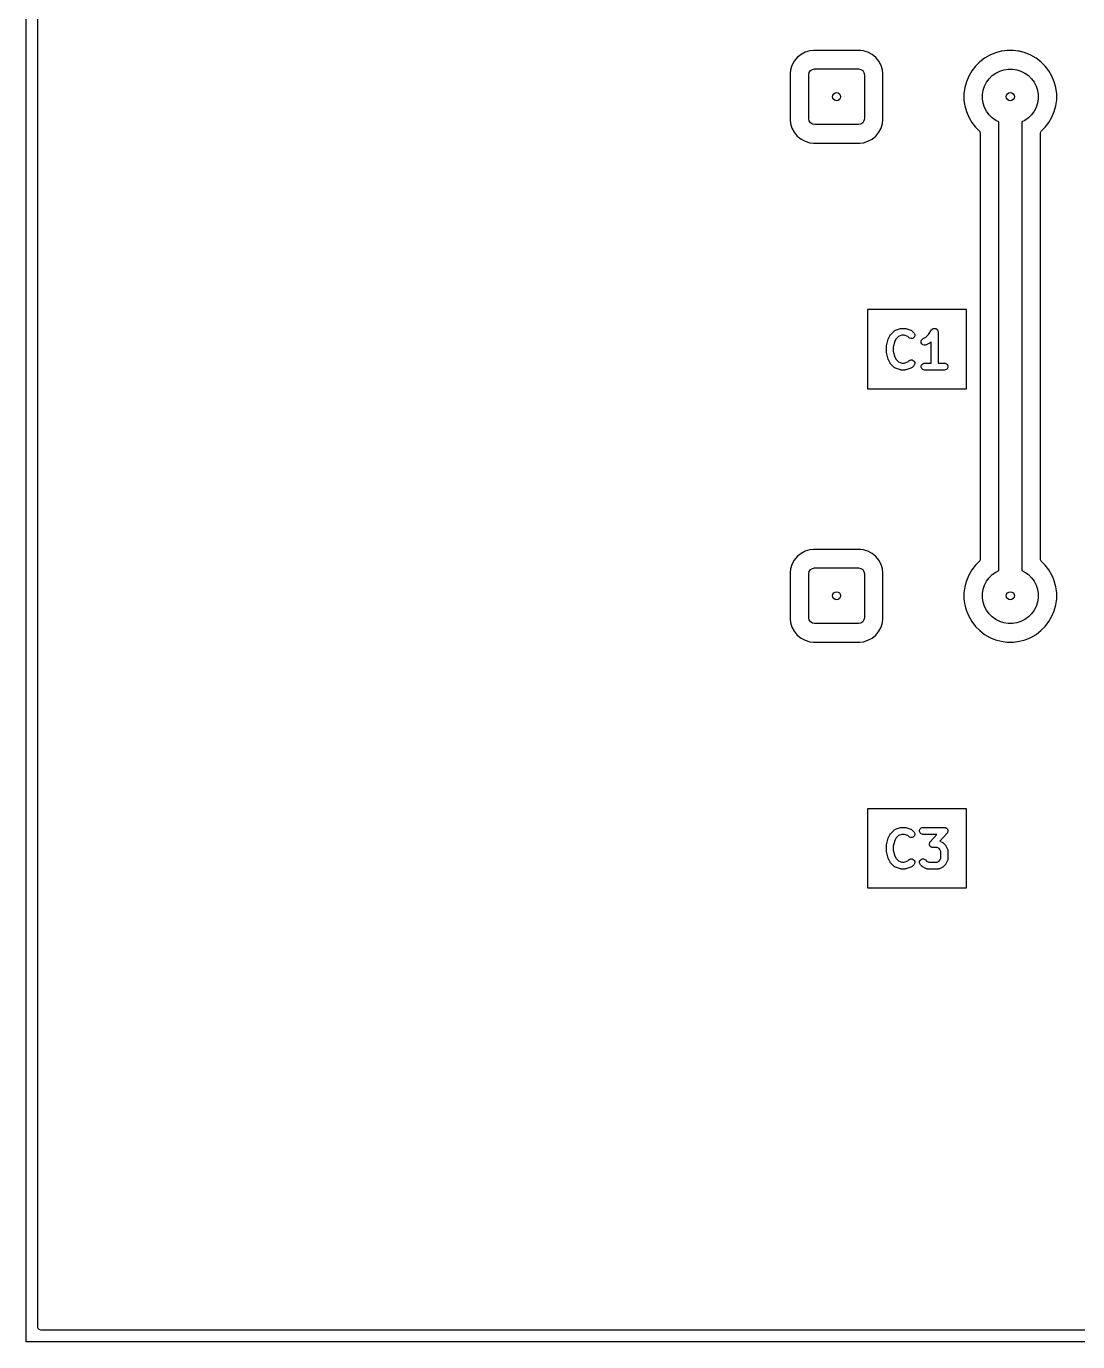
# Model space of a CAD drawing. Extents: x 20 to 124, y -124 to -20.
# Drawn here: x 20 to 65.4, y -124 to -67.2 of the extents above; entities that cross this region are included whole.
import ezdxf

# ---------------------------------------------------------------- set-up
doc = ezdxf.new("R2010")
doc.units = 0
doc.layers.add('BLACK', color=7, linetype='CONTINUOUS')
doc.layers.add('WHITE', color=7, linetype='CONTINUOUS')

msp = doc.modelspace()

# ---------------------------------------------------------------- linework, layer by layer
at = {"layer": 'BLACK', "linetype": 'CONTINUOUS'}
for p, q in [((20.5005, -69.235896), (20.5005, -61.298053)), ((53.151713, -68.701051), (53.05417, -68.883541)), ((53.151715, -68.701049), (53.151713, -68.701051)), ((53.282989, -68.541089), (53.151715, -68.701049)), ((53.442949, -68.409815), (53.282989, -68.541089)), ((53.442951, -68.409813), (53.442949, -68.409815)), ((53.625441, -68.31227), (53.442951, -68.409813)), ((53.823468, -68.252199), (53.625441, -68.31227)), ((53.977797, -68.237), (53.823468, -68.252199)), ((55.981003, -68.237), (53.977797, -68.237)), ((55.981007, -68.237), (55.981003, -68.237)), ((56.02462, -68.241295), (55.981007, -68.237)), ((56.135333, -68.252199), (56.02462, -68.241295)), ((56.135333, -68.2522), (56.135331, -68.252199)), ((56.135331, -68.252199), (56.135333, -68.252199)), ((56.234343, -68.282234), (56.135333, -68.2522)), ((56.333358, -68.31227), (56.234343, -68.282234)), ((56.515848, -68.409813), (56.333358, -68.31227)), ((56.51585, -68.409815), (56.515848, -68.409813)), ((56.67581, -68.541089), (56.51585, -68.409815)), ((56.807084, -68.701049), (56.67581, -68.541089)), ((56.807086, -68.701051), (56.807084, -68.701049)), ((56.904629, -68.883541), (56.807086, -68.701051)), ((61.157548, -68.730218), (60.972118, -68.915648)), ((61.365596, -68.570575), (61.157548, -68.730218)), ((61.592699, -68.439458), (61.365596, -68.570575)), ((61.592709, -68.439453), (61.592699, -68.439458)), ((61.834971, -68.339105), (61.592709, -68.439453)), ((61.834981, -68.339102), (61.834971, -68.339105)), ((61.935124, -68.312269), (61.834981, -68.339102)), ((62.088284, -68.27123), (61.935124, -68.312269)), ((62.117172, -68.267426), (62.088284, -68.27123)), ((62.348272, -68.237), (62.117172, -68.267426)), ((62.34828, -68.237), (62.348272, -68.237)), ((62.61052, -68.237), (62.34828, -68.237)), ((62.610527, -68.237), (62.61052, -68.237)), ((62.812739, -68.263623), (62.610527, -68.237)), ((62.870516, -68.27123), (62.812739, -68.263623)), ((63.123819, -68.339102), (62.870516, -68.27123)), ((63.123821, -68.339103), (63.123819, -68.339102)), ((63.123828, -68.339105), (63.123821, -68.339103)), ((63.36609, -68.439453), (63.123828, -68.339105)), ((63.3661, -68.439458), (63.36609, -68.439453)), ((63.593203, -68.570575), (63.3661, -68.439458)), ((63.801251, -68.730218), (63.593203, -68.570575)), ((63.80126, -68.730226), (63.801251, -68.730218)), ((63.986674, -68.91564), (63.80126, -68.730226)), ((20.5005, -82.848053), (20.5005, -69.235896)), ((52.994099, -69.081568), (52.9789, -69.235896)), ((52.9789, -69.235896), (52.9789, -71.239102)), ((53.05417, -68.883541), (52.994099, -69.081568)), ((53.7794, -69.287501), (53.79843, -69.19183)), ((53.779401, -71.187498), (53.7794, -69.287501)), ((53.79843, -69.19183), (53.852624, -69.110724)), ((53.852624, -69.110724), (53.93373, -69.05653)), ((53.93373, -69.05653), (54.029402, -69.037501)), ((54.029402, -69.037501), (55.929399, -69.0375)), ((55.929399, -69.0375), (56.02507, -69.05653)), ((56.02507, -69.05653), (56.106176, -69.110724)), ((56.106176, -69.110724), (56.16037, -69.19183)), ((56.16037, -69.19183), (56.179399, -69.287502)), ((56.179399, -69.287502), (56.1794, -71.187499)), ((56.904629, -68.883543), (56.904629, -68.883541)), ((56.904631, -68.883546), (56.904629, -68.883543)), ((56.9647, -69.081567), (56.904631, -68.883546)), ((56.979899, -69.235894), (56.9647, -69.081567)), ((56.979899, -70.106372), (56.979899, -69.235894)), ((60.812475, -69.123696), (60.681358, -69.350799)), ((60.972118, -68.915648), (60.812475, -69.123696)), ((61.700062, -69.325013), (61.852402, -69.214332)), ((61.852402, -69.214332), (62.02018, -69.128845)), ((62.02018, -69.128845), (62.199266, -69.070656)), ((62.199266, -69.070656), (62.385249, -69.041199)), ((62.385249, -69.041199), (62.573551, -69.041199)), ((62.573551, -69.041199), (62.759534, -69.070656)), ((62.759534, -69.070656), (62.93862, -69.128845)), ((62.93862, -69.128845), (63.106398, -69.214332)), ((63.106398, -69.214332), (63.258738, -69.325013)), ((63.986681, -68.915648), (63.986674, -68.91564)), ((64.146324, -69.123696), (63.986681, -68.915648)), ((64.277441, -69.350799), (64.146324, -69.123696)), ((60.51313, -69.846385), (60.4789, -70.106372)), ((60.581002, -69.593081), (60.51313, -69.846385)), ((60.581005, -69.593071), (60.581002, -69.593081)), ((60.681353, -69.350809), (60.581005, -69.593071)), ((60.681358, -69.350799), (60.681353, -69.350809)), ((61.312556, -69.957366), (61.370745, -69.77828)), ((61.370745, -69.77828), (61.456232, -69.610502)), ((61.456232, -69.610502), (61.566913, -69.458162)), ((61.566913, -69.458162), (61.700062, -69.325013)), ((63.258738, -69.325013), (63.391887, -69.458162)), ((63.391887, -69.458162), (63.502568, -69.610502)), ((63.502568, -69.610502), (63.588055, -69.77828)), ((63.588055, -69.77828), (63.646244, -69.957366)), ((64.277446, -69.350809), (64.277441, -69.350799)), ((64.377794, -69.593071), (64.277446, -69.350809)), ((64.377798, -69.593081), (64.377794, -69.593071)), ((64.44567, -69.846384), (64.377798, -69.593081)), ((64.4799, -70.10638), (64.44567, -69.846384)), ((56.9799, -71.239107), (56.979899, -70.106372)), ((60.4789, -70.106372), (60.4789, -70.368627)), ((60.4789, -70.368627), (60.505523, -70.570839)), ((61.283099, -70.143349), (61.312556, -69.957366)), ((61.283099, -70.331651), (61.283099, -70.143349)), ((61.312556, -70.517634), (61.283099, -70.331651)), ((63.646244, -69.957366), (63.675701, -70.143349)), ((63.675701, -70.331651), (63.646244, -70.517634)), ((63.675701, -70.143349), (63.675701, -70.331651)), ((64.44567, -70.628616), (64.4799, -70.36862)), ((64.4799, -70.36862), (64.4799, -70.10638)), ((60.505523, -70.570839), (60.51313, -70.628616)), ((60.51313, -70.628616), (60.581002, -70.881918)), ((60.581002, -70.881918), (60.581005, -70.881928)), ((60.581005, -70.881928), (60.681353, -71.12419)), ((61.370745, -70.69672), (61.312556, -70.517634)), ((61.456232, -70.864498), (61.370745, -70.69672)), ((61.566913, -71.016838), (61.456232, -70.864498)), ((63.502568, -70.864498), (63.391887, -71.016838)), ((63.588055, -70.69672), (63.502568, -70.864498)), ((63.646244, -70.517634), (63.588055, -70.69672)), ((64.277443, -71.124197), (64.377798, -70.881919)), ((64.377798, -70.881919), (64.44567, -70.628616)), ((52.9789, -71.239102), (52.994099, -71.393431)), ((52.994099, -71.393431), (53.05417, -71.591458)), ((53.79843, -71.28317), (53.779401, -71.187498)), ((53.852624, -71.364276), (53.79843, -71.28317)), ((53.93373, -71.41847), (53.852624, -71.364276)), ((54.029401, -71.4375), (53.93373, -71.41847)), ((55.929398, -71.437499), (54.029401, -71.4375)), ((56.02507, -71.41847), (55.929398, -71.437499)), ((56.106176, -71.364276), (56.02507, -71.41847)), ((56.16037, -71.28317), (56.106176, -71.364276)), ((56.1794, -71.187499), (56.16037, -71.28317)), ((56.904631, -71.591454), (56.9647, -71.393433)), ((56.9647, -71.393433), (56.9799, -71.239107)), ((60.681353, -71.12419), (60.681358, -71.1242)), ((60.681358, -71.1242), (60.812475, -71.351303)), ((60.812475, -71.351303), (60.972118, -71.559351)), ((60.972118, -71.559351), (60.972126, -71.55936)), ((60.972126, -71.55936), (61.142581, -71.729815)), ((61.700062, -71.149987), (61.566913, -71.016838)), ((61.852402, -71.260668), (61.700062, -71.149987)), ((61.9794, -71.325376), (61.852402, -71.260668)), ((61.9794, -90.699623), (61.9794, -71.325376)), ((63.106398, -71.260668), (62.9794, -71.325376)), ((62.9794, -71.325376), (62.9794, -90.699623)), ((63.258738, -71.149987), (63.106398, -71.260668)), ((63.391887, -71.016838), (63.258738, -71.149987)), ((63.816219, -71.729815), (63.986674, -71.55936)), ((63.986674, -71.55936), (63.986677, -71.559355)), ((63.986677, -71.559355), (63.986682, -71.559351)), ((63.986682, -71.559351), (64.146324, -71.351303)), ((64.146324, -71.351303), (64.277443, -71.124197)), ((53.05417, -71.591458), (53.151713, -71.773948)), ((53.151713, -71.773948), (53.151715, -71.77395)), ((53.151715, -71.77395), (53.282989, -71.93391)), ((53.282989, -71.93391), (53.442949, -72.065184)), ((53.442949, -72.065184), (53.442951, -72.065186)), ((53.442951, -72.065186), (53.625441, -72.162729)), ((56.333354, -72.162731), (56.51585, -72.065185)), ((56.51585, -72.065185), (56.67581, -71.93391)), ((56.67581, -71.93391), (56.807085, -71.77395)), ((56.807085, -71.77395), (56.904631, -71.591454)), ((61.142581, -71.729815), (61.176066, -71.791138)), ((61.176066, -71.791138), (61.1789, -71.817496)), ((61.1789, -71.817496), (61.1789, -90.207504)), ((63.7799, -71.817496), (63.799585, -71.750457)), ((63.7799, -82.848053), (63.7799, -71.817496)), ((63.799585, -71.750457), (63.816219, -71.729815)), ((53.625441, -72.162729), (53.625443, -72.162729)), ((53.625443, -72.162729), (53.625446, -72.162731)), ((53.625446, -72.162731), (53.823467, -72.2228)), ((53.823467, -72.2228), (53.823466, -72.2228)), ((53.823466, -72.2228), (53.83437, -72.223873)), ((53.83437, -72.223873), (53.977793, -72.238)), ((53.977793, -72.238), (55.981006, -72.237999)), ((55.981006, -72.237999), (56.135333, -72.2228)), ((56.135333, -72.2228), (56.333354, -72.162731)), ((60.591252, -79.432484), (56.320405, -79.432484)), ((56.320405, -79.432484), (56.320405, -82.848053)), ((60.591252, -82.848053), (60.591252, -79.432484)), ((57.215873, -80.680889), (57.287302, -80.538032)), ((57.287302, -80.538032), (57.295229, -80.525438)), ((57.295229, -80.525438), (57.296745, -80.521779)), ((57.296745, -80.521779), (57.300126, -80.517659)), ((57.300126, -80.517659), (57.302967, -80.513146)), ((57.302967, -80.513146), (57.30596, -80.510549)), ((57.30596, -80.510549), (57.3154, -80.499048)), ((57.3154, -80.499048), (57.458257, -80.356191)), ((57.458257, -80.356191), (57.480987, -80.337536)), ((57.480987, -80.337536), (57.485968, -80.335472)), ((57.485968, -80.335472), (57.490038, -80.331943)), ((57.490038, -80.331943), (57.516889, -80.319955)), ((57.516889, -80.319955), (57.731174, -80.248526)), ((57.64535, -80.593361), (57.544744, -80.693967)), ((57.802952, -80.540828), (57.64535, -80.593361)), ((57.731174, -80.248526), (57.745683, -80.245226)), ((57.745683, -80.245226), (57.749345, -80.24371)), ((57.749345, -80.24371), (57.754653, -80.243187)), ((57.754653, -80.243187), (57.759848, -80.242006)), ((57.759848, -80.242006), (57.763797, -80.242286)), ((57.763797, -80.242286), (57.778609, -80.240828)), ((57.778609, -80.240828), (57.921466, -80.240828)), ((57.897126, -80.540828), (57.802952, -80.540828)), ((58.054724, -80.593361), (57.897126, -80.540828)), ((57.921466, -80.240828), (57.936277, -80.242286)), ((57.936277, -80.242286), (57.940227, -80.242006)), ((57.940227, -80.242006), (57.945421, -80.243187)), ((57.945421, -80.243187), (57.95073, -80.24371)), ((57.95073, -80.24371), (57.954392, -80.245227)), ((57.954392, -80.245227), (57.9689, -80.248526)), ((57.9689, -80.248526), (58.183186, -80.319954)), ((58.101114, -80.639751), (58.054724, -80.593361)), ((58.123844, -80.658406), (58.101114, -80.639751)), ((58.177917, -80.680802), (58.123844, -80.658406)), ((58.183186, -80.319954), (58.210037, -80.331943)), ((58.210037, -80.331943), (58.214107, -80.335473)), ((58.214107, -80.335473), (58.219087, -80.337536)), ((58.219087, -80.337536), (58.241818, -80.356191)), ((58.290515, -80.658406), (58.236443, -80.680802)), ((58.241818, -80.356191), (58.313246, -80.427619)), ((58.331901, -80.61702), (58.290515, -80.658406)), ((58.313246, -80.427619), (58.331901, -80.450349)), ((58.331901, -80.450349), (58.354297, -80.504422)), ((58.354297, -80.562948), (58.331901, -80.61702)), ((58.354297, -80.504422), (58.354297, -80.562948)), ((58.711527, -80.685236), (58.832612, -80.624692)), ((58.832612, -80.624692), (58.947753, -80.509551)), ((58.947753, -80.509551), (59.082373, -80.307623)), ((59.082373, -80.307623), (59.082439, -80.307542)), ((59.082439, -80.307542), (59.08246, -80.307492)), ((59.08246, -80.307492), (59.082571, -80.30738)), ((59.082571, -80.30738), (59.101003, -80.284872)), ((59.101003, -80.284872), (59.113345, -80.276606)), ((59.113345, -80.276606), (59.123844, -80.266108)), ((59.123844, -80.266108), (59.13742, -80.260484)), ((59.13742, -80.260484), (59.149633, -80.252306)), ((59.149633, -80.252306), (59.164194, -80.249393)), ((59.164194, -80.249393), (59.177916, -80.24371)), ((59.177916, -80.24371), (59.192613, -80.24371)), ((59.192613, -80.24371), (59.207023, -80.240828)), ((59.207023, -80.240828), (59.221593, -80.24371)), ((59.221593, -80.24371), (59.236444, -80.24371)), ((59.236444, -80.24371), (59.250018, -80.249332)), ((59.250018, -80.249332), (59.264437, -80.252185)), ((59.264437, -80.252185), (59.276797, -80.260425)), ((59.276797, -80.260425), (59.290516, -80.266108)), ((59.290516, -80.266108), (59.300905, -80.276497)), ((59.300905, -80.276497), (59.313136, -80.284651)), ((59.313136, -80.284651), (59.321401, -80.296993)), ((59.321401, -80.296993), (59.3319, -80.307492)), ((59.3319, -80.307492), (59.337523, -80.321068)), ((59.337523, -80.321068), (59.345702, -80.333281)), ((59.345702, -80.333281), (59.348614, -80.347843)), ((59.348614, -80.347843), (59.354298, -80.361564)), ((59.354298, -80.361564), (59.357149, -80.390516)), ((59.357149, -80.390516), (59.35718, -80.39067)), ((59.35718, -80.39067), (59.357169, -80.390722)), ((59.357169, -80.390722), (59.35718, -80.390828)), ((59.35718, -80.390828), (59.35718, -81.740828)), ((57.128609, -81.033685), (57.129111, -81.028581)), ((57.128609, -81.247971), (57.128609, -81.033685)), ((57.128786, -81.026394), (57.130405, -81.015443)), ((57.129111, -81.028581), (57.128786, -81.026394)), ((57.130405, -81.015443), (57.131491, -81.004421)), ((57.131491, -81.004421), (57.132338, -81.002376)), ((57.132338, -81.002376), (57.133088, -80.997305)), ((57.133088, -80.997305), (57.204516, -80.711591)), ((57.204516, -80.711591), (57.205287, -80.709432)), ((57.205287, -80.709432), (57.205364, -80.708352)), ((57.205364, -80.708352), (57.210022, -80.696177)), ((57.210022, -80.696177), (57.214409, -80.6839)), ((57.214409, -80.6839), (57.215053, -80.683029)), ((57.215053, -80.683029), (57.215873, -80.680889)), ((57.491563, -80.800327), (57.428609, -81.052148)), ((57.428609, -81.052148), (57.428609, -81.229507)), ((57.544744, -80.693967), (57.491563, -80.800327)), ((58.236443, -80.680802), (58.177917, -80.680802)), ((58.629787, -80.800639), (58.648294, -80.745116)), ((58.633936, -80.859019), (58.629787, -80.800639)), ((58.66011, -80.911368), (58.633936, -80.859019)), ((58.648294, -80.745116), (58.686641, -80.700901)), ((58.704325, -80.949715), (58.66011, -80.911368)), ((58.686641, -80.700901), (58.711527, -80.685236)), ((58.759848, -80.968222), (58.704325, -80.949715)), ((58.818228, -80.964073), (58.759848, -80.968222)), ((58.845691, -80.953564), (58.818228, -80.964073)), ((58.988548, -80.882135), (58.845691, -80.953564)), ((59.001141, -80.874207), (58.988548, -80.882135)), ((59.004801, -80.872692), (59.001141, -80.874207)), ((59.00892, -80.86931), (59.004801, -80.872692)), ((59.013434, -80.86647), (59.00892, -80.86931)), ((59.01603, -80.863476), (59.013434, -80.86647)), ((59.027532, -80.854037), (59.01603, -80.863476)), ((59.05718, -80.824389), (59.027532, -80.854037)), ((59.05718, -81.740828), (59.05718, -80.824389)), ((57.129111, -81.253074), (57.128609, -81.247971)), ((57.128786, -81.255262), (57.129111, -81.253074)), ((57.130405, -81.266212), (57.128786, -81.255262)), ((57.131491, -81.277235), (57.130405, -81.266212)), ((57.132338, -81.279279), (57.131491, -81.277235)), ((57.133088, -81.284351), (57.132338, -81.279279)), ((57.204516, -81.570065), (57.133088, -81.284351)), ((57.205287, -81.572223), (57.204516, -81.570065)), ((57.205364, -81.573304), (57.205287, -81.572223)), ((57.210022, -81.585478), (57.205364, -81.573304)), ((57.214409, -81.597756), (57.210022, -81.585478)), ((57.215053, -81.598626), (57.214409, -81.597756)), ((57.215873, -81.600767), (57.215053, -81.598626)), ((57.287302, -81.743624), (57.215873, -81.600767)), ((57.295229, -81.756217), (57.287302, -81.743624)), ((57.296745, -81.759877), (57.295229, -81.756217)), ((57.300126, -81.763996), (57.296745, -81.759877)), ((57.302967, -81.76851), (57.300126, -81.763996)), ((57.30596, -81.771106), (57.302967, -81.76851)), ((57.3154, -81.782608), (57.30596, -81.771106)), ((57.458257, -81.925466), (57.3154, -81.782608)), ((57.428609, -81.229507), (57.491563, -81.481328)), ((57.491563, -81.481328), (57.544744, -81.587688)), ((57.544744, -81.587688), (57.645349, -81.688294)), ((57.645349, -81.688294), (57.802952, -81.740828)), ((57.802952, -81.740828), (57.897123, -81.740828)), ((57.897123, -81.740828), (58.054725, -81.688294)), ((58.054725, -81.688294), (58.101113, -81.641906)), ((58.101113, -81.641906), (58.123844, -81.623251)), ((58.123844, -81.623251), (58.177916, -81.600854)), ((58.177916, -81.600854), (58.236442, -81.600853)), ((58.236442, -81.600853), (58.290514, -81.62325)), ((58.290514, -81.62325), (58.3319, -81.664635)), ((58.3319, -81.664635), (58.354297, -81.718707)), ((58.354298, -81.777233), (58.331901, -81.831306)), ((58.354297, -81.718707), (58.354298, -81.777233)), ((58.653889, -81.807492), (58.695273, -81.766108)), ((58.695273, -81.766108), (58.749345, -81.74371)), ((58.749345, -81.74371), (58.778609, -81.740828)), ((58.778609, -81.740828), (59.05718, -81.740828)), ((59.35718, -81.740828), (59.635752, -81.740828)), ((59.635752, -81.740828), (59.665016, -81.74371)), ((59.665016, -81.74371), (59.719088, -81.766108)), ((59.719088, -81.766108), (59.760472, -81.807492)), ((57.480987, -81.944121), (57.458257, -81.925466)), ((57.485966, -81.946183), (57.480987, -81.944121)), ((57.490038, -81.949715), (57.485966, -81.946183)), ((57.516889, -81.961703), (57.490038, -81.949715)), ((57.731175, -82.033131), (57.516889, -81.961703)), ((57.745687, -82.03643), (57.731175, -82.033131)), ((57.749345, -82.037946), (57.745687, -82.03643)), ((57.754647, -82.038468), (57.749345, -82.037946)), ((57.759849, -82.039651), (57.754647, -82.038468)), ((57.763803, -82.039369), (57.759849, -82.039651)), ((57.778609, -82.040828), (57.763803, -82.039369)), ((57.921466, -82.040828), (57.778609, -82.040828)), ((57.936271, -82.039369), (57.921466, -82.040828)), ((57.940226, -82.039651), (57.936271, -82.039369)), ((57.945427, -82.038468), (57.940226, -82.039651)), ((57.95073, -82.037946), (57.945427, -82.038468)), ((57.954387, -82.03643), (57.95073, -82.037946)), ((57.9689, -82.033131), (57.954387, -82.03643)), ((58.183186, -81.961703), (57.9689, -82.033131)), ((58.210037, -81.949715), (58.183186, -81.961703)), ((58.21411, -81.946181), (58.210037, -81.949715)), ((58.219088, -81.94412), (58.21411, -81.946181)), ((58.241819, -81.925465), (58.219088, -81.94412)), ((58.313247, -81.854036), (58.241819, -81.925465)), ((58.331901, -81.831306), (58.313247, -81.854036)), ((58.631491, -81.861564), (58.653889, -81.807492)), ((58.631491, -81.920092), (58.631491, -81.861564)), ((58.653889, -81.974164), (58.631491, -81.920092)), ((58.695273, -82.015548), (58.653889, -81.974164)), ((58.749345, -82.037946), (58.695273, -82.015548)), ((58.778609, -82.040828), (58.749345, -82.037946)), ((59.635752, -82.040828), (58.778609, -82.040828)), ((59.665016, -82.037946), (59.635752, -82.040828)), ((59.719088, -82.015548), (59.665016, -82.037946)), ((59.760472, -81.974164), (59.719088, -82.015548)), ((59.760472, -81.807492), (59.78287, -81.861564)), ((59.78287, -81.920092), (59.760472, -81.974164)), ((59.78287, -81.861564), (59.78287, -81.920092)), ((20.5005, -90.785896), (20.5005, -82.848053)), ((56.320405, -82.848053), (60.591252, -82.848053)), ((63.7799, -90.207504), (63.7799, -82.848053)), ((53.151713, -90.251051), (53.05417, -90.433541)), ((53.151715, -90.251049), (53.151713, -90.251051)), ((53.282989, -90.091089), (53.151715, -90.251049)), ((53.442949, -89.959815), (53.282989, -90.091089)), ((53.442951, -89.959813), (53.442949, -89.959815)), ((53.625441, -89.86227), (53.442951, -89.959813)), ((53.823468, -89.802199), (53.625441, -89.86227)), ((53.977797, -89.787), (53.823468, -89.802199)), ((55.981003, -89.787), (53.977797, -89.787)), ((55.981007, -89.787), (55.981003, -89.787)), ((56.02462, -89.791295), (55.981007, -89.787)), ((56.135333, -89.802199), (56.02462, -89.791295)), ((56.135333, -89.8022), (56.135331, -89.802199)), ((56.135331, -89.802199), (56.135333, -89.802199)), ((56.234343, -89.832234), (56.135333, -89.8022)), ((56.333358, -89.86227), (56.234343, -89.832234)), ((56.515848, -89.959813), (56.333358, -89.86227)), ((56.51585, -89.959815), (56.515848, -89.959813)), ((56.67581, -90.091089), (56.51585, -89.959815)), ((56.807084, -90.251049), (56.67581, -90.091089)), ((56.807086, -90.251051), (56.807084, -90.251049)), ((56.904629, -90.433541), (56.807086, -90.251051)), ((61.142581, -90.295185), (60.972118, -90.465648)), ((61.159215, -90.274543), (61.142581, -90.295185)), ((61.1789, -90.207504), (61.159215, -90.274543)), ((63.782734, -90.233862), (63.7799, -90.207504)), ((63.816219, -90.295185), (63.782734, -90.233862)), ((63.986674, -90.46564), (63.816219, -90.295185)), ((20.5005, -104.398053), (20.5005, -90.785896)), ((52.994099, -90.631568), (52.9789, -90.785896)), ((52.9789, -90.785896), (52.9789, -92.789102)), ((53.05417, -90.433541), (52.994099, -90.631568)), ((53.7794, -90.837501), (53.79843, -90.74183)), ((53.779401, -92.737498), (53.7794, -90.837501)), ((53.79843, -90.74183), (53.852624, -90.660724)), ((53.852624, -90.660724), (53.93373, -90.60653)), ((53.93373, -90.60653), (54.029402, -90.587501)), ((54.029402, -90.587501), (55.929399, -90.5875)), ((55.929399, -90.5875), (56.02507, -90.60653)), ((56.02507, -90.60653), (56.106176, -90.660724)), ((56.106176, -90.660724), (56.16037, -90.74183)), ((56.16037, -90.74183), (56.179399, -90.837502)), ((56.179399, -90.837502), (56.1794, -92.737499)), ((56.904629, -90.433543), (56.904629, -90.433541)), ((56.904631, -90.433546), (56.904629, -90.433543)), ((56.9647, -90.631567), (56.904631, -90.433546)), ((56.979899, -90.785894), (56.9647, -90.631567)), ((56.9799, -92.789107), (56.979899, -90.785894)), ((60.812475, -90.673696), (60.681358, -90.900799)), ((60.972118, -90.465648), (60.812475, -90.673696)), ((61.566913, -91.008162), (61.700062, -90.875013)), ((61.700062, -90.875013), (61.852402, -90.764332)), ((61.852402, -90.764332), (61.9794, -90.699623)), ((62.9794, -90.699623), (63.106398, -90.764332)), ((63.106398, -90.764332), (63.258738, -90.875013)), ((63.258738, -90.875013), (63.391887, -91.008162)), ((63.986681, -90.465648), (63.986674, -90.46564)), ((64.146324, -90.673696), (63.986681, -90.465648)), ((64.277441, -90.900799), (64.146324, -90.673696)), ((60.51313, -91.396385), (60.4789, -91.656372)), ((60.581002, -91.143081), (60.51313, -91.396385)), ((60.581005, -91.143071), (60.581002, -91.143081)), ((60.681353, -90.900809), (60.581005, -91.143071)), ((60.681358, -90.900799), (60.681353, -90.900809)), ((61.312556, -91.507366), (61.370745, -91.32828)), ((61.370745, -91.32828), (61.456232, -91.160502)), ((61.456232, -91.160502), (61.566913, -91.008162)), ((63.391887, -91.008162), (63.502568, -91.160502)), ((63.502568, -91.160502), (63.588055, -91.32828)), ((63.588055, -91.32828), (63.646244, -91.507366)), ((64.277446, -90.900809), (64.277441, -90.900799)), ((64.297264, -90.948655), (64.277446, -90.900809)), ((64.377798, -91.143081), (64.297264, -90.948655)), ((64.44567, -91.396384), (64.377798, -91.143081)), ((64.4799, -91.65638), (64.44567, -91.396384)), ((60.4789, -91.656372), (60.4789, -91.918627)), ((60.4789, -91.918627), (60.505523, -92.120839)), ((61.283099, -91.693349), (61.312556, -91.507366)), ((61.283099, -91.881651), (61.283099, -91.693349)), ((61.312556, -92.067634), (61.283099, -91.881651)), ((63.646244, -91.507366), (63.675701, -91.693349)), ((63.675701, -91.881651), (63.646244, -92.067634)), ((63.675701, -91.693349), (63.675701, -91.881651)), ((64.44567, -92.178616), (64.4799, -91.91862)), ((64.4799, -91.661538), (64.4799, -91.65638)), ((64.4799, -91.91862), (64.4799, -91.661538)), ((60.505523, -92.120839), (60.51313, -92.178616)), ((60.51313, -92.178616), (60.572953, -92.401879)), ((60.572953, -92.401879), (60.581002, -92.431918)), ((60.581002, -92.431918), (60.581005, -92.431928)), ((60.581005, -92.431928), (60.681353, -92.67419)), ((61.370745, -92.24672), (61.312556, -92.067634)), ((61.456232, -92.414498), (61.370745, -92.24672)), ((61.566913, -92.566838), (61.456232, -92.414498)), ((61.700062, -92.699987), (61.566913, -92.566838)), ((63.391887, -92.566838), (63.258738, -92.699987)), ((63.502568, -92.414498), (63.391887, -92.566838)), ((63.588055, -92.24672), (63.502568, -92.414498)), ((63.646244, -92.067634), (63.588055, -92.24672)), ((64.277443, -92.674197), (64.377798, -92.431919)), ((64.377798, -92.431919), (64.44567, -92.178616)), ((52.9789, -92.789102), (52.994099, -92.943431)), ((52.994099, -92.943431), (53.05417, -93.141458)), ((53.05417, -93.141458), (53.151713, -93.323948)), ((53.79843, -92.83317), (53.779401, -92.737498)), ((53.852624, -92.914276), (53.79843, -92.83317)), ((53.93373, -92.96847), (53.852624, -92.914276)), ((54.029401, -92.9875), (53.93373, -92.96847)), ((55.929398, -92.987499), (54.029401, -92.9875)), ((56.02507, -92.96847), (55.929398, -92.987499)), ((56.106176, -92.914276), (56.02507, -92.96847)), ((56.16037, -92.83317), (56.106176, -92.914276)), ((56.1794, -92.737499), (56.16037, -92.83317)), ((56.807085, -93.32395), (56.904631, -93.141454)), ((56.904631, -93.141454), (56.9647, -92.943433)), ((56.9647, -92.943433), (56.9799, -92.789107)), ((60.681353, -92.67419), (60.681358, -92.6742)), ((60.681358, -92.6742), (60.812475, -92.901303)), ((60.812475, -92.901303), (60.972118, -93.109351)), ((60.972118, -93.109351), (60.972126, -93.10936)), ((60.972126, -93.10936), (61.15754, -93.294774)), ((61.852402, -92.810668), (61.700062, -92.699987)), ((62.02018, -92.896155), (61.852402, -92.810668)), ((62.199266, -92.954344), (62.02018, -92.896155)), ((62.385249, -92.983801), (62.199266, -92.954344)), ((62.573551, -92.983801), (62.385249, -92.983801)), ((62.759534, -92.954344), (62.573551, -92.983801)), ((62.93862, -92.896155), (62.759534, -92.954344)), ((63.106398, -92.810668), (62.93862, -92.896155)), ((63.258738, -92.699987), (63.106398, -92.810668)), ((63.80126, -93.294774), (63.986674, -93.10936)), ((63.986674, -93.10936), (63.986677, -93.109355)), ((63.986677, -93.109355), (63.986682, -93.109351)), ((63.986682, -93.109351), (64.146324, -92.901303)), ((64.146324, -92.901303), (64.277443, -92.674197)), ((53.151713, -93.323948), (53.151715, -93.32395)), ((53.151715, -93.32395), (53.282989, -93.48391)), ((53.282989, -93.48391), (53.442949, -93.615184)), ((53.442949, -93.615184), (53.442951, -93.615186)), ((53.442951, -93.615186), (53.625441, -93.712729)), ((53.625441, -93.712729), (53.625443, -93.712729)), ((53.625443, -93.712729), (53.625446, -93.712731)), ((53.625446, -93.712731), (53.823467, -93.7728)), ((56.135333, -93.7728), (56.333354, -93.712731)), ((56.333354, -93.712731), (56.51585, -93.615185)), ((56.51585, -93.615185), (56.67581, -93.48391)), ((56.67581, -93.48391), (56.807085, -93.32395)), ((61.15754, -93.294774), (61.157548, -93.294781)), ((61.157548, -93.294781), (61.365596, -93.454424)), ((61.365596, -93.454424), (61.592699, -93.585541)), ((61.592699, -93.585541), (61.592709, -93.585546)), ((61.592709, -93.585546), (61.834971, -93.685894)), ((61.834971, -93.685894), (61.834981, -93.685898)), ((61.834981, -93.685898), (62.088284, -93.75377)), ((62.870516, -93.75377), (63.123819, -93.685898)), ((63.123819, -93.685898), (63.366097, -93.585543)), ((63.366097, -93.585543), (63.593203, -93.454424)), ((63.593203, -93.454424), (63.801251, -93.294782)), ((63.801251, -93.294782), (63.801255, -93.294777)), ((63.801255, -93.294777), (63.80126, -93.294774)), ((53.823467, -93.7728), (53.823466, -93.7728)), ((53.823466, -93.7728), (53.83437, -93.773873)), ((53.83437, -93.773873), (53.977793, -93.788)), ((53.977793, -93.788), (55.981006, -93.787999)), ((55.981006, -93.787999), (56.135333, -93.7728)), ((62.088284, -93.75377), (62.34828, -93.788)), ((62.34828, -93.788), (62.348287, -93.788)), ((62.348287, -93.788), (62.610513, -93.788)), ((62.610513, -93.788), (62.61052, -93.788)), ((62.61052, -93.788), (62.870516, -93.75377)), ((60.592977, -100.983603), (56.320405, -100.983603)), ((56.320405, -100.983603), (56.320405, -104.398053)), ((60.592977, -104.398053), (60.592977, -100.983603)), ((57.210022, -102.246177), (57.214409, -102.2339)), ((57.214409, -102.2339), (57.215053, -102.233029)), ((57.215053, -102.233029), (57.215873, -102.230889)), ((57.215873, -102.230889), (57.287302, -102.088032)), ((57.287302, -102.088032), (57.295229, -102.075438)), ((57.295229, -102.075438), (57.296745, -102.071779)), ((57.296745, -102.071779), (57.300126, -102.067659)), ((57.300126, -102.067659), (57.302967, -102.063146)), ((57.302967, -102.063146), (57.30596, -102.060549)), ((57.30596, -102.060549), (57.3154, -102.049048)), ((57.3154, -102.049048), (57.458257, -101.906191)), ((57.458257, -101.906191), (57.480987, -101.887536)), ((57.480987, -101.887536), (57.485968, -101.885472)), ((57.485968, -101.885472), (57.490038, -101.881943)), ((57.490038, -101.881943), (57.516889, -101.869955)), ((57.544744, -102.243967), (57.491563, -102.350327)), ((57.516889, -101.869955), (57.731174, -101.798526)), ((57.64535, -102.143361), (57.544744, -102.243967)), ((57.802952, -102.090828), (57.64535, -102.143361)), ((57.731174, -101.798526), (57.745683, -101.795226)), ((57.745683, -101.795226), (57.749345, -101.79371)), ((57.749345, -101.79371), (57.754653, -101.793187)), ((57.754653, -101.793187), (57.759848, -101.792006)), ((57.759848, -101.792006), (57.763797, -101.792286)), ((57.763797, -101.792286), (57.778609, -101.790828)), ((57.778609, -101.790828), (57.921466, -101.790828)), ((57.897126, -102.090828), (57.802952, -102.090828)), ((58.054724, -102.143361), (57.897126, -102.090828)), ((57.921466, -101.790828), (57.936277, -101.792286)), ((57.936277, -101.792286), (57.940227, -101.792006)), ((57.940227, -101.792006), (57.945421, -101.793187)), ((57.945421, -101.793187), (57.95073, -101.79371)), ((57.95073, -101.79371), (57.954392, -101.795227)), ((57.954392, -101.795227), (57.9689, -101.798526)), ((57.9689, -101.798526), (58.183186, -101.869954)), ((58.101114, -102.189751), (58.054724, -102.143361)), ((58.123844, -102.208406), (58.101114, -102.189751)), ((58.177917, -102.230802), (58.123844, -102.208406)), ((58.236443, -102.230802), (58.177917, -102.230802)), ((58.183186, -101.869954), (58.210037, -101.881943)), ((58.210037, -101.881943), (58.214107, -101.885473)), ((58.214107, -101.885473), (58.219087, -101.887536)), ((58.219087, -101.887536), (58.241818, -101.906191)), ((58.290515, -102.208406), (58.236443, -102.230802)), ((58.241818, -101.906191), (58.313246, -101.977619)), ((58.331901, -102.16702), (58.290515, -102.208406)), ((58.313246, -101.977619), (58.331901, -102.000349)), ((58.331901, -102.000349), (58.354297, -102.054422)), ((58.354297, -102.112948), (58.331901, -102.16702)), ((58.354297, -102.054422), (58.354297, -102.112948)), ((58.560062, -101.911564), (58.58246, -101.857492)), ((58.560062, -101.970092), (58.560062, -101.911564)), ((58.58246, -102.024164), (58.560062, -101.970092)), ((58.58246, -101.857492), (58.623844, -101.816108)), ((58.623844, -102.065548), (58.58246, -102.024164)), ((58.623844, -101.816108), (58.677916, -101.79371)), ((58.677916, -102.087946), (58.623844, -102.065548)), ((58.677916, -101.79371), (58.70718, -101.790828)), ((58.70718, -102.090828), (58.677916, -102.087946)), ((58.70718, -101.790828), (59.635752, -101.790828)), ((59.305187, -102.090828), (58.70718, -102.090828)), ((59.022865, -102.413481), (59.305187, -102.090828)), ((59.748638, -102.039604), (59.441704, -102.390386)), ((59.635752, -101.790828), (59.651229, -101.792352)), ((59.651229, -101.792352), (59.655164, -101.79209)), ((59.655164, -101.79209), (59.657874, -101.793006)), ((59.657874, -101.793006), (59.665016, -101.79371)), ((59.665016, -101.79371), (59.68753, -101.803036)), ((59.68753, -101.803036), (59.710606, -101.81084)), ((59.710606, -101.81084), (59.714413, -101.814171)), ((59.714413, -101.814171), (59.719088, -101.816108)), ((59.719088, -101.816108), (59.736317, -101.833337)), ((59.736317, -101.833337), (59.754653, -101.849381)), ((59.757681, -102.026954), (59.748638, -102.039604)), ((59.754653, -101.849381), (59.756895, -101.853915)), ((59.756895, -101.853915), (59.760472, -101.857492)), ((59.760472, -102.024164), (59.757681, -102.026954)), ((59.760472, -101.857492), (59.769798, -101.880008)), ((59.761567, -102.021519), (59.760472, -102.024164)), ((59.76574, -102.015683), (59.761567, -102.021519)), ((59.773545, -101.992603), (59.76574, -102.015683)), ((59.769798, -101.880008), (59.780597, -101.901844)), ((59.78287, -101.970092), (59.773545, -101.992603)), ((59.780597, -101.901844), (59.780933, -101.906888)), ((59.780933, -101.906888), (59.78287, -101.911564)), ((59.78287, -101.911564), (59.78287, -101.935939)), ((59.78287, -101.935939), (59.78449, -101.96024)), ((59.78449, -101.96024), (59.78287, -101.96503)), ((59.78287, -101.96503), (59.78287, -101.970092)), ((57.128609, -102.583685), (57.129111, -102.578581)), ((57.128609, -102.797971), (57.128609, -102.583685)), ((57.129111, -102.803074), (57.128609, -102.797971)), ((57.128786, -102.576394), (57.130405, -102.565443)), ((57.129111, -102.578581), (57.128786, -102.576394)), ((57.128786, -102.805262), (57.129111, -102.803074)), ((57.130405, -102.816212), (57.128786, -102.805262)), ((57.130405, -102.565443), (57.131491, -102.554421)), ((57.131491, -102.554421), (57.132338, -102.552376)), ((57.132338, -102.552376), (57.133088, -102.547305)), ((57.133088, -102.547305), (57.204516, -102.261591)), ((57.204516, -102.261591), (57.205287, -102.259432)), ((57.205287, -102.259432), (57.205364, -102.258352)), ((57.205364, -102.258352), (57.210022, -102.246177)), ((57.491563, -102.350327), (57.428609, -102.602148)), ((57.428609, -102.602148), (57.428609, -102.779507)), ((57.428609, -102.779507), (57.491563, -103.031328)), ((58.987013, -102.492845), (58.988634, -102.488052)), ((58.988634, -102.517154), (58.987013, -102.492845)), ((58.988634, -102.482993), (58.997957, -102.460484)), ((58.988634, -102.488052), (58.988634, -102.482993)), ((58.988634, -102.541521), (58.988634, -102.517154)), ((58.99057, -102.546196), (58.988634, -102.541521)), ((58.990907, -102.551241), (58.99057, -102.546196)), ((59.001705, -102.573076), (58.990907, -102.551241)), ((58.997957, -102.460484), (59.005764, -102.437403)), ((59.011032, -102.595593), (59.001705, -102.573076)), ((59.005764, -102.437403), (59.009935, -102.431566)), ((59.009935, -102.431566), (59.011032, -102.428921)), ((59.011032, -102.428921), (59.013821, -102.426131)), ((59.014608, -102.599169), (59.011032, -102.595593)), ((59.013821, -102.426131), (59.022865, -102.413481)), ((59.016851, -102.603704), (59.014608, -102.599169)), ((59.035186, -102.619747), (59.016851, -102.603704)), ((59.052416, -102.636977), (59.035186, -102.619747)), ((59.05709, -102.638913), (59.052416, -102.636977)), ((59.060898, -102.642245), (59.05709, -102.638913)), ((59.083979, -102.650051), (59.060898, -102.642245)), ((59.106488, -102.659375), (59.083979, -102.650051)), ((59.113625, -102.660077), (59.106488, -102.659375)), ((59.11634, -102.660996), (59.113625, -102.660077)), ((59.120279, -102.660733), (59.11634, -102.660996)), ((59.135752, -102.662257), (59.120279, -102.660733)), ((59.314628, -102.662257), (59.135752, -102.662257)), ((59.404041, -102.706963), (59.314628, -102.662257)), ((59.441044, -102.743967), (59.404041, -102.706963)), ((59.485752, -102.833381), (59.441044, -102.743967)), ((59.441704, -102.390386), (59.559977, -102.449521)), ((59.559977, -102.449521), (59.572571, -102.457449)), ((59.572571, -102.457449), (59.576231, -102.458965)), ((59.576231, -102.458965), (59.580351, -102.462346)), ((59.580351, -102.462346), (59.584862, -102.465186)), ((59.584862, -102.465186), (59.587456, -102.468177)), ((59.587456, -102.468177), (59.598962, -102.47762)), ((59.598962, -102.47762), (59.67039, -102.549049)), ((59.67039, -102.549049), (59.679828, -102.560549)), ((59.679828, -102.560549), (59.682822, -102.563146)), ((59.682822, -102.563146), (59.685662, -102.567658)), ((59.685662, -102.567658), (59.689044, -102.571779)), ((59.689044, -102.571779), (59.690559, -102.575438)), ((59.690559, -102.575438), (59.698487, -102.588032)), ((59.698487, -102.588032), (59.769916, -102.730888)), ((59.769916, -102.730888), (59.780425, -102.758352)), ((59.780425, -102.758352), (59.780806, -102.763726)), ((59.780806, -102.763726), (59.78287, -102.768707)), ((59.78287, -102.768707), (59.785752, -102.797971)), ((59.785752, -102.797971), (59.785752, -103.155114)), ((57.131491, -102.827235), (57.130405, -102.816212)), ((57.132338, -102.829279), (57.131491, -102.827235)), ((57.133088, -102.834351), (57.132338, -102.829279)), ((57.204516, -103.120065), (57.133088, -102.834351)), ((57.205287, -103.122223), (57.204516, -103.120065)), ((57.205364, -103.123304), (57.205287, -103.122223)), ((57.210022, -103.135478), (57.205364, -103.123304)), ((57.214409, -103.147756), (57.210022, -103.135478)), ((57.215053, -103.148626), (57.214409, -103.147756)), ((57.215873, -103.150767), (57.215053, -103.148626)), ((57.287302, -103.293624), (57.215873, -103.150767)), ((57.295229, -103.306217), (57.287302, -103.293624)), ((57.296745, -103.309877), (57.295229, -103.306217)), ((57.300126, -103.313996), (57.296745, -103.309877)), ((57.302967, -103.31851), (57.300126, -103.313996)), ((57.30596, -103.321106), (57.302967, -103.31851)), ((57.3154, -103.332608), (57.30596, -103.321106)), ((57.458257, -103.475466), (57.3154, -103.332608)), ((57.491563, -103.031328), (57.544744, -103.137688)), ((57.544744, -103.137688), (57.645349, -103.238294)), ((57.645349, -103.238294), (57.802952, -103.290828)), ((57.802952, -103.290828), (57.897123, -103.290828)), ((57.897123, -103.290828), (58.054725, -103.238294)), ((58.054725, -103.238294), (58.101113, -103.191906)), ((58.101113, -103.191906), (58.123844, -103.173251)), ((58.123844, -103.173251), (58.177916, -103.150854)), ((58.177916, -103.150854), (58.236442, -103.150853)), ((58.236442, -103.150853), (58.290514, -103.17325)), ((58.290514, -103.17325), (58.3319, -103.214635)), ((58.331901, -103.381306), (58.313247, -103.404036)), ((58.3319, -103.214635), (58.354297, -103.268707)), ((58.354298, -103.327233), (58.331901, -103.381306)), ((58.354297, -103.268707), (58.354298, -103.327233)), ((58.560062, -103.268708), (58.582459, -103.214636)), ((58.560062, -103.327234), (58.560062, -103.268708)), ((58.582459, -103.381306), (58.560062, -103.327234)), ((58.582459, -103.214636), (58.623845, -103.17325)), ((58.601114, -103.404037), (58.582459, -103.381306)), ((58.623845, -103.17325), (58.677917, -103.150853)), ((58.677917, -103.150853), (58.736443, -103.150853)), ((58.736443, -103.150853), (58.790515, -103.17325)), ((58.790515, -103.17325), (58.813246, -103.191905)), ((58.813246, -103.191905), (58.867462, -103.246121)), ((58.867462, -103.246121), (58.956876, -103.290828)), ((58.956876, -103.290828), (59.314628, -103.290828)), ((59.314628, -103.290828), (59.404041, -103.246121)), ((59.404041, -103.246121), (59.441044, -103.209117)), ((59.441044, -103.209117), (59.485752, -103.119703)), ((59.485752, -103.119703), (59.485752, -102.833381)), ((59.689044, -103.381306), (59.685662, -103.385426)), ((59.690559, -103.377646), (59.689044, -103.381306)), ((59.698487, -103.365053), (59.690559, -103.377646)), ((59.769916, -103.222197), (59.698487, -103.365053)), ((59.780425, -103.194733), (59.769916, -103.222197)), ((59.780806, -103.189358), (59.780425, -103.194733)), ((59.78287, -103.184378), (59.780806, -103.189358)), ((59.785752, -103.155114), (59.78287, -103.184378)), ((57.480987, -103.494121), (57.458257, -103.475466)), ((57.485966, -103.496183), (57.480987, -103.494121)), ((57.490038, -103.499715), (57.485966, -103.496183)), ((57.516889, -103.511703), (57.490038, -103.499715)), ((57.731175, -103.583131), (57.516889, -103.511703)), ((57.745687, -103.58643), (57.731175, -103.583131)), ((57.749345, -103.587946), (57.745687, -103.58643)), ((57.754647, -103.588468), (57.749345, -103.587946)), ((57.759849, -103.589651), (57.754647, -103.588468)), ((57.763803, -103.589369), (57.759849, -103.589651)), ((57.778609, -103.590828), (57.763803, -103.589369)), ((57.921466, -103.590828), (57.778609, -103.590828)), ((57.936271, -103.589369), (57.921466, -103.590828)), ((57.940226, -103.589651), (57.936271, -103.589369)), ((57.945427, -103.588468), (57.940226, -103.589651)), ((57.95073, -103.587946), (57.945427, -103.588468)), ((57.954387, -103.58643), (57.95073, -103.587946)), ((57.9689, -103.583131), (57.954387, -103.58643)), ((58.183186, -103.511703), (57.9689, -103.583131)), ((58.210037, -103.499715), (58.183186, -103.511703)), ((58.21411, -103.496181), (58.210037, -103.499715)), ((58.219088, -103.49412), (58.21411, -103.496181)), ((58.241819, -103.475465), (58.219088, -103.49412)), ((58.313247, -103.404036), (58.241819, -103.475465)), ((58.672543, -103.475466), (58.601114, -103.404037)), ((58.684047, -103.484907), (58.672543, -103.475466)), ((58.686642, -103.487899), (58.684047, -103.484907)), ((58.691151, -103.490737), (58.686642, -103.487899)), ((58.695274, -103.494121), (58.691151, -103.490737)), ((58.698935, -103.495637), (58.695274, -103.494121)), ((58.711527, -103.503564), (58.698935, -103.495637)), ((58.854385, -103.574992), (58.711527, -103.503564)), ((58.881848, -103.585502), (58.854385, -103.574992)), ((58.887223, -103.585883), (58.881848, -103.585502)), ((58.892202, -103.587946), (58.887223, -103.585883)), ((58.921466, -103.590828), (58.892202, -103.587946)), ((59.350037, -103.590828), (58.921466, -103.590828)), ((59.379301, -103.587946), (59.350037, -103.590828)), ((59.384279, -103.585883), (59.379301, -103.587946)), ((59.389655, -103.585502), (59.384279, -103.585883)), ((59.417118, -103.574992), (59.389655, -103.585502)), ((59.559977, -103.503564), (59.417118, -103.574992)), ((59.572571, -103.495635), (59.559977, -103.503564)), ((59.576231, -103.49412), (59.572571, -103.495635)), ((59.580351, -103.490738), (59.576231, -103.49412)), ((59.584862, -103.487899), (59.580351, -103.490738)), ((59.587456, -103.484907), (59.584862, -103.487899)), ((59.598962, -103.475465), (59.587456, -103.484907)), ((59.67039, -103.404036), (59.598962, -103.475465)), ((59.679828, -103.392535), (59.67039, -103.404036)), ((59.682822, -103.389939), (59.679828, -103.392535)), ((59.685662, -103.385426), (59.682822, -103.389939)), ((20.5005, -123.3755), (20.5005, -104.398053)), ((56.320405, -104.398053), (60.592977, -104.398053)), ((20.511706, -123.427011), (20.5005, -123.3755)), ((20.557461, -123.479815), (20.511706, -123.427011)), ((20.6245, -123.4995), (20.557461, -123.479815)), ((123.3755, -123.4995), (20.6245, -123.4995))]:
    msp.add_line(p, q, dxfattribs=at)
at = {"layer": 'BLACK'}
for centre in [(54.9794, -70.2375), (62.4794, -70.2375), (54.9794, -91.7875), (62.4794, -91.7875)]:
    msp.add_circle(centre, 0.175, dxfattribs=at)
at = {"layer": 'WHITE', "linetype": 'CONTINUOUS'}
for p, q in [((20, -124), (20, -20)), ((124, -124), (20, -124))]:
    msp.add_line(p, q, dxfattribs=at)
at = {"layer": 'WHITE'}
for centre in [(54.9794, -70.2375), (62.4794, -70.2375), (54.9794, -91.7875), (62.4794, -91.7875)]:
    msp.add_circle(centre, 0.175, dxfattribs=at)

doc.saveas('drawing.dxf')
